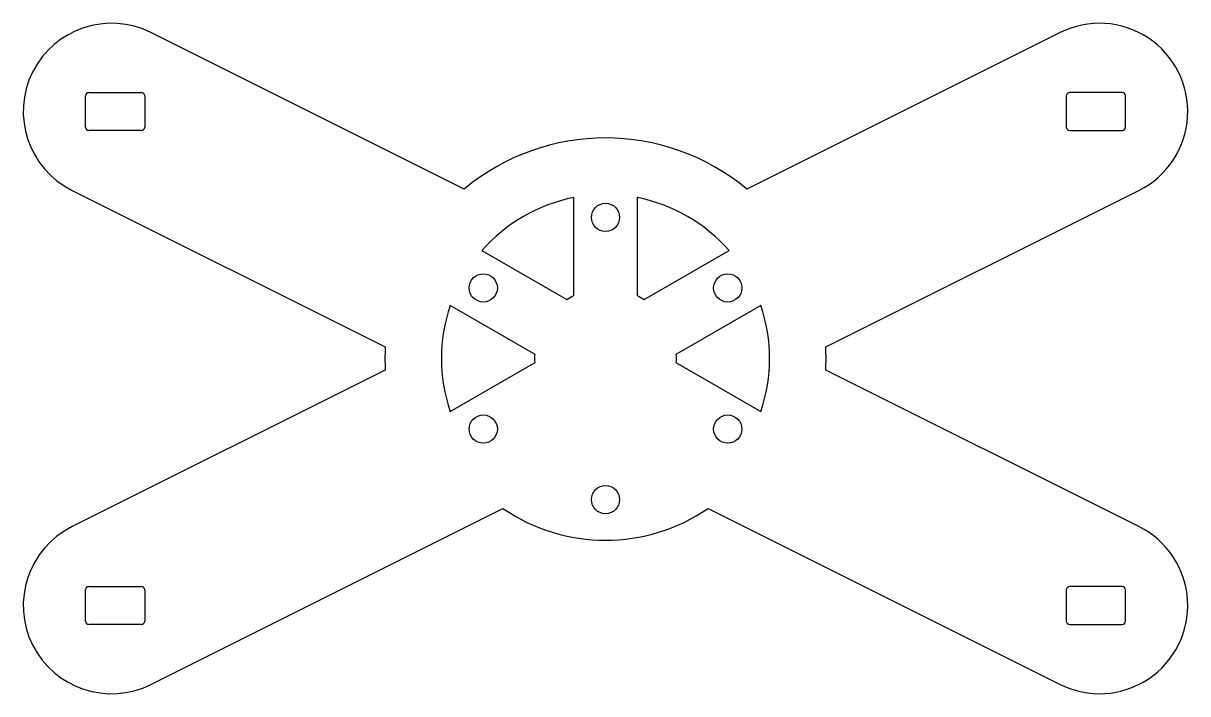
# Model space of a CAD drawing. Header units: millimetres. Extents: x -70 to 260, y -87 to 103.
import ezdxf

# ---------------------------------------------------------------- set-up
doc = ezdxf.new("R2010")
doc.units = ezdxf.units.MM
doc.layers.get('0').update_dxf_attribs({"linetype": 'CONTINUOUS'})

msp = doc.modelspace()

# ---------------------------------------------------------------- linework, layer by layer
for p, q in [((-51.55, 82.9), (-36.75, 82.9)), ((241.25, 82.9), (226.45, 82.9)), ((-52.55, 73.1), (-52.55, 81.9)), ((-35.75, 81.9), (-35.75, 73.1)), ((225.45, 81.9), (225.45, 73.1)), ((242.25, 73.1), (242.25, 81.9)), ((-36.75, 72.1), (-51.55, 72.1)), ((226.45, 72.1), (241.25, 72.1)), ((54.8, -40.48), (65.76, -35)), ((123.94, -35), (134.9, -40.48)), ((-52.55, -66.9), (-52.55, -58.1)), ((-51.55, -57.1), (-36.75, -57.1)), ((-35.75, -58.1), (-35.75, -66.9)), ((225.45, -58.1), (225.45, -66.9)), ((241.25, -57.1), (226.45, -57.1)), ((242.25, -66.9), (242.25, -58.1)), ((-36.75, -67.9), (-51.55, -67.9)), ((226.45, -67.9), (241.25, -67.9))]:
    msp.add_line(p, q)
for points in [[(-56.33, 55.14), (32.43, 10.76, 0.026071), (32.43, 4.24), (-56.33, -40.14, 1), (-33.97, -84.86), (54.8, -40.48), (65.76, -35, 0.309493), (123.94, -35), (134.9, -40.48), (223.67, -84.86, 1), (246.03, -40.14), (157.27, 4.24, 0.026071), (157.27, 10.76), (246.03, 55.14, 1), (223.67, 99.86), (134.9, 55.48, 0.362555), (54.8, 55.48), (-33.97, 99.86, 1)], [(85.85, 25.36), (85.85, 53.12, 0.165908), (59.84, 38.1), (83.88, 24.22, -0.028424)], [(105.82, 24.22), (129.86, 38.1, 0.165908), (103.85, 53.12), (103.85, 25.36, -0.028424)], [(50.84, -7.52), (74.88, 6.36, -0.028424), (74.88, 8.64), (50.84, 22.52, 0.165908)], [(114.82, 6.36), (138.86, -7.52, 0.165908), (138.86, 22.52), (114.82, 8.64, -0.028424)]]:
    msp.add_lwpolyline(points, format="xyb", close=True)
for centre in [(94.85, 47.5), (60.21, 27.5), (129.49, 27.5), (60.21, -12.5), (129.49, -12.5), (94.85, -32.5)]:
    msp.add_circle(centre, 4)
for centre, start, end in [((-51.55, 81.9), 90, 180), ((-36.75, 81.9), 0, 90), ((226.45, 81.9), 90, 180), ((241.25, 81.9), 0, 90), ((-51.55, 73.1), 180, 270), ((-36.75, 73.1), -90, 0), ((226.45, 73.1), 180, 270), ((241.25, 73.1), -90, 0), ((-51.55, -58.1), 90, 180), ((-36.75, -58.1), 0, 90), ((226.45, -58.1), 90, 180), ((241.25, -58.1), 0, 90), ((-51.55, -66.9), 180, 270), ((-36.75, -66.9), -90, 0), ((226.45, -66.9), 180, 270), ((241.25, -66.9), -90, 0)]:
    msp.add_arc(centre, 1, start, end)

doc.saveas('drawing.dxf')
